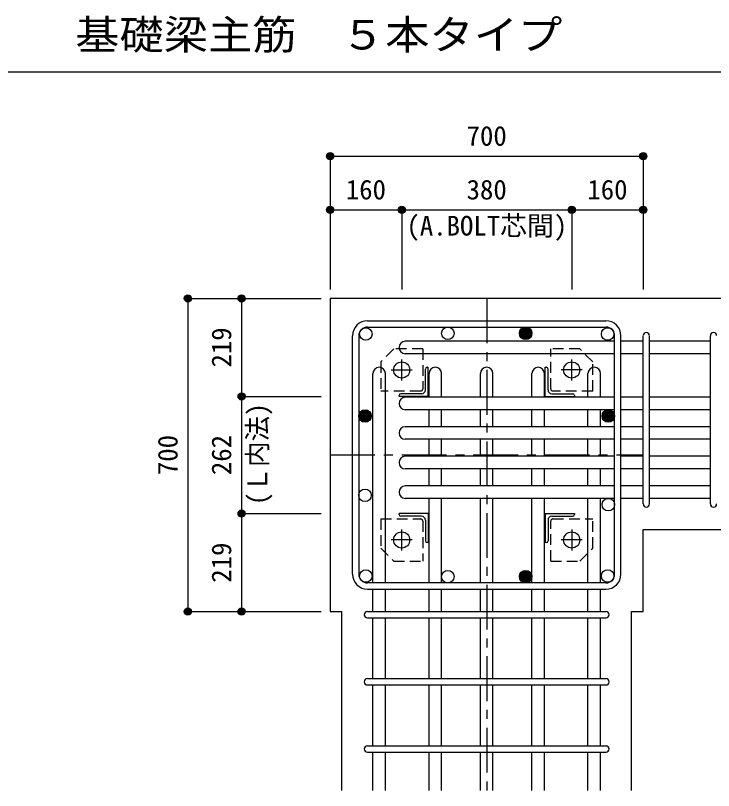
# Model space of a CAD drawing. Units: millimetres at full size, sheet at 1:20. Extents: x -3982 to 3969, y -2797 to 2801.
# Drawn here: x -685 to 875, y -1755 to -22 of the extents above; entities that cross this region are included whole.
import ezdxf
from ezdxf.enums import TextEntityAlignment as Align

# ---------------------------------------------------------------- set-up
doc = ezdxf.new("R2010")
doc.units = ezdxf.units.MM
doc.header["$LTSCALE"] = 20
doc.header["$PDMODE"] = 32
doc.header["$PDSIZE"] = 10
doc.linetypes.add('CHAIN1', pattern=[8, 5, -1, 1, -1])
doc.linetypes.add('DASHED1', pattern=[1.8, 1.2, -0.6])
for name, color, linetype in [('6-1_躯体線', 2, 'Continuous'), ('6-2_A.Bolt_', 4, 'Continuous'), ('6-3_柱型主筋', 4, 'Continuous'), ('6-4_フープ', 7, 'Continuous'), ('6-5_梁主筋', 7, 'Continuous'), ('6-6_S.T.P.', 7, 'Continuous'), ('6-7_文字', 7, 'Continuous'), ('6-9_プレート', 4, 'DASHED1'), ('6-D_寸法', 4, 'Continuous'), ('F-0_枠', 6, 'Continuous')]:
    doc.layers.add(name, color=color, linetype=linetype)
doc.styles.add('ＭＳ ゴシック', font='')
doc.styles.get('ＭＳ ゴシック').set_extended_font_data('MS Gothic')

msp = doc.modelspace()

# ---------------------------------------------------------------- linework, layer by layer
at = {"layer": '6-1_躯体線'}
for p, q in [((18.29, -654.67), (18.29, -1354.67)), ((1118.29, -654.67), (18.29, -654.67)), ((18.29, -1354.67), (44.4, -1354.67)), ((44.4, -1754.67), (44.4, -1354.67))]:
    msp.add_line(p, q, dxfattribs=at)
for points in [[(718.29, -1354.67), (718.29, -1171.17), (1118.29, -1171.17)], [(692.18, -1754.67), (692.18, -1354.67), (718.29, -1354.67)]]:
    msp.add_lwpolyline(points, dxfattribs=at)
at = {"layer": '6-2_A.Bolt_', "linetype": 'CHAIN1'}
for p, q in [((178.29, -837.87), (178.29, -791.37)), ((558.29, -837.87), (558.29, -791.37)), ((154.99, -814.67), (201.49, -814.67)), ((581.59, -814.67), (535.09, -814.67)), ((178.29, -1217.97), (178.29, -1171.47)), ((558.29, -1171.47), (558.29, -1217.97)), ((201.49, -1194.67), (154.99, -1194.67)), ((581.59, -1194.67), (535.09, -1194.67))]:
    msp.add_line(p, q, dxfattribs=at)
at = {"layer": '6-2_A.Bolt_'}
for p, q in [((231.29, -859.17), (231.29, -812.67)), ((235.29, -808.67), (237.29, -808.67)), ((237.29, -873.67), (237.29, -808.67)), ((499.29, -808.67), (501.29, -808.67)), ((499.29, -873.67), (499.29, -808.67)), ((505.29, -859.17), (505.29, -812.67)), ((172.29, -873.67), (172.29, -871.67)), ((237.29, -873.67), (172.29, -873.67)), ((222.79, -867.67), (176.29, -867.67)), ((499.29, -873.67), (564.29, -873.67)), ((513.79, -867.67), (560.29, -867.67)), ((564.29, -871.67), (564.29, -873.67)), ((172.29, -1137.67), (172.29, -1135.67)), ((237.29, -1135.67), (172.29, -1135.67)), ((222.79, -1141.67), (176.29, -1141.67)), ((237.29, -1135.67), (237.29, -1200.67)), ((499.29, -1135.67), (564.29, -1135.67)), ((499.29, -1135.67), (499.29, -1200.67)), ((513.79, -1141.67), (560.29, -1141.67)), ((564.29, -1135.67), (564.29, -1137.67)), ((231.29, -1150.17), (231.29, -1196.67)), ((505.29, -1150.17), (505.29, -1196.67)), ((237.29, -1200.67), (235.29, -1200.67)), ((501.29, -1200.67), (499.29, -1200.67))]:
    msp.add_line(p, q, dxfattribs=at)
at = {"layer": '6-2_A.Bolt_', "color": 3}
for centre in [(178.29, -814.67), (558.29, -814.67), (178.29, -1194.67), (558.29, -1194.67)]:
    msp.add_circle(centre, 18, dxfattribs=at)
at = {"layer": '6-2_A.Bolt_'}
for centre, radius, start, end in [((235.29, -812.67), 4, 90, 180), ((501.29, -812.67), 4, 0, 90), ((222.79, -859.17), 8.5, 270, 0), ((513.79, -859.17), 8.5, 180, 270), ((176.29, -871.67), 4, 90, 180), ((560.29, -871.67), 4, 0, 90), ((176.29, -1137.67), 4, 180, 270), ((222.79, -1150.17), 8.5, 0, 90), ((513.79, -1150.17), 8.5, 90, 180), ((560.29, -1137.67), 4, 270, 0), ((235.29, -1196.67), 4, 180, 270), ((501.29, -1196.67), 4, 270, 0)]:
    msp.add_arc(centre, radius, start, end, dxfattribs=at)
at = {"layer": '6-3_柱型主筋', "color": 3}
for centre in [(97.9, -734.28), (281.29, -732.67), (455.29, -732.67), (638.68, -734.28), (96.29, -917.67), (640.29, -917.67), (96.29, -1094.8), (640.29, -1115.67), (97.9, -1275.06), (281.29, -1276.67), (455.29, -1276.67), (638.68, -1275.06)]:
    msp.add_circle(centre, 14, dxfattribs=at)
at = {"layer": '6-3_柱型主筋'}
for centre, radius in [((455.29, -732.67), 14), ((455.29, -732.67), 12.44), ((455.29, -732.67), 10.89), ((455.29, -732.67), 9.33), ((455.29, -732.67), 7.78), ((455.29, -732.67), 6.22), ((455.29, -732.67), 4.67), ((455.29, -732.67), 3.11), ((455.29, -732.67), 1.56), ((96.29, -917.67), 14), ((96.29, -917.67), 12.44), ((96.29, -917.67), 10.89), ((96.29, -917.67), 9.33), ((96.29, -917.67), 7.78), ((96.29, -917.67), 6.22), ((96.29, -917.67), 4.67), ((96.29, -917.67), 3.11), ((96.29, -917.67), 1.56), ((640.29, -917.67), 14), ((640.29, -917.67), 12.44), ((640.29, -917.67), 10.89), ((640.29, -917.67), 9.33), ((640.29, -917.67), 7.78), ((640.29, -917.67), 6.22), ((640.29, -917.67), 4.67), ((640.29, -917.67), 3.11), ((640.29, -917.67), 1.56), ((455.29, -1276.67), 14), ((455.29, -1276.67), 12.44), ((455.29, -1276.67), 10.89), ((455.29, -1276.67), 9.33), ((455.29, -1276.67), 7.78), ((455.29, -1276.67), 6.22), ((455.29, -1276.67), 4.67), ((455.29, -1276.67), 3.11), ((455.29, -1276.67), 1.56)]:
    msp.add_circle(centre, radius, dxfattribs=at)
at = {"layer": '6-4_フープ'}
for p, q in [((101.79, -704.67), (634.79, -704.67)), ((101.79, -718.67), (634.79, -718.67)), ((68.29, -1271.17), (68.29, -738.17)), ((82.29, -738.17), (82.29, -1271.17)), ((654.29, -1271.17), (654.29, -738.17)), ((668.29, -1271.17), (668.29, -738.17)), ((634.79, -1290.67), (101.79, -1290.67)), ((101.79, -1304.67), (634.79, -1304.67))]:
    msp.add_line(p, q, dxfattribs=at)
for centre, radius, start, end in [((101.79, -738.17), 33.5, 90, 180), ((634.79, -738.17), 33.5, 0, 90), ((101.79, -738.17), 19.5, 90, 180), ((634.79, -738.17), 19.5, 0, 90), ((101.79, -1271.17), 33.5, 180, 270), ((101.79, -1271.17), 19.5, 180, 270), ((634.79, -1271.17), 33.5, 270, 0), ((634.79, -1271.17), 19.5, 270, 0)]:
    msp.add_arc(centre, radius, start, end, dxfattribs=at)
at = {"layer": '6-5_梁主筋'}
for p, q in [((654.29, -750.28), (186.29, -750.28)), ((718.29, -750.28), (668.29, -750.28)), ((868.29, -750.28), (732.29, -750.28)), ((654.29, -778.28), (186.29, -778.28)), ((718.29, -778.28), (668.29, -778.28)), ((868.29, -778.28), (732.29, -778.28)), ((113.9, -1290.67), (113.9, -822.67)), ((141.9, -1290.67), (141.9, -822.67)), ((239.29, -875.67), (239.29, -822.67)), ((267.29, -875.67), (267.29, -822.67)), ((354.29, -875.67), (354.29, -822.67)), ((382.29, -875.67), (382.29, -822.67)), ((469.29, -875.67), (469.29, -822.67)), ((497.29, -875.67), (497.29, -822.67)), ((594.68, -875.67), (594.68, -822.67)), ((622.68, -875.67), (622.68, -822.67)), ((654.29, -875.67), (186.29, -875.67)), ((718.29, -875.67), (668.29, -875.67)), ((868.29, -875.67), (732.29, -875.67)), ((654.29, -903.67), (186.29, -903.67)), ((239.29, -941.67), (239.29, -903.67)), ((267.29, -941.67), (267.29, -903.67)), ((354.29, -941.67), (354.29, -903.67)), ((382.29, -941.67), (382.29, -903.67)), ((469.29, -941.67), (469.29, -903.67)), ((497.29, -941.67), (497.29, -903.67)), ((594.68, -941.67), (594.68, -903.67)), ((622.68, -941.67), (622.68, -903.67)), ((718.29, -903.67), (668.29, -903.67)), ((868.29, -903.67), (732.29, -903.67)), ((654.29, -941.67), (186.29, -941.67)), ((718.29, -941.67), (668.29, -941.67)), ((868.29, -941.67), (732.29, -941.67)), ((654.29, -969.67), (186.29, -969.67)), ((239.29, -1007.67), (239.29, -969.67)), ((267.29, -1004.67), (267.29, -969.67)), ((354.29, -1007.67), (354.29, -969.67)), ((382.29, -1004.67), (382.29, -969.67)), ((469.29, -1007.67), (469.29, -969.67)), ((497.29, -1007.67), (497.29, -969.67)), ((594.68, -1007.67), (594.68, -969.67)), ((622.68, -1007.67), (622.68, -969.67)), ((718.29, -969.67), (668.29, -969.67)), ((868.29, -969.67), (732.29, -969.67)), ((654.29, -1007.67), (186.29, -1007.67)), ((718.29, -1007.67), (668.29, -1007.67)), ((868.29, -1007.67), (732.29, -1007.67)), ((654.29, -1035.67), (186.29, -1035.67)), ((239.29, -1073.67), (239.29, -1035.67)), ((267.29, -1073.67), (267.29, -1035.67)), ((354.29, -1073.67), (354.29, -1035.67)), ((382.29, -1073.67), (382.29, -1035.67)), ((469.29, -1073.67), (469.29, -1035.67)), ((497.29, -1073.67), (497.29, -1035.67)), ((594.68, -1073.67), (594.68, -1035.67)), ((622.68, -1073.67), (622.68, -1035.67)), ((718.29, -1035.67), (668.29, -1035.67)), ((868.29, -1035.67), (732.29, -1035.67)), ((654.29, -1073.67), (186.29, -1073.67)), ((718.29, -1073.67), (668.29, -1073.67)), ((868.29, -1073.67), (732.29, -1073.67)), ((654.29, -1101.67), (186.29, -1101.67)), ((239.29, -1290.67), (239.29, -1101.67)), ((267.29, -1290.67), (267.29, -1101.67)), ((354.29, -1290.67), (354.29, -1101.67)), ((382.29, -1290.67), (382.29, -1101.67)), ((469.29, -1290.67), (469.29, -1101.67)), ((497.29, -1290.67), (497.29, -1101.67)), ((594.68, -1290.67), (594.68, -1101.67)), ((622.68, -1290.67), (622.68, -1101.67)), ((718.29, -1101.67), (668.29, -1101.67)), ((868.29, -1101.67), (732.29, -1101.67)), ((113.9, -1354.67), (113.9, -1304.67)), ((141.9, -1354.67), (141.9, -1304.67)), ((239.29, -1354.67), (239.29, -1304.67)), ((267.29, -1354.67), (267.29, -1304.67)), ((354.29, -1354.67), (354.29, -1304.67)), ((382.29, -1354.67), (382.29, -1304.67)), ((469.29, -1354.67), (469.29, -1304.67)), ((497.29, -1354.67), (497.29, -1304.67)), ((594.68, -1354.67), (594.68, -1304.67)), ((622.68, -1354.67), (622.68, -1304.67)), ((113.9, -1504.67), (113.9, -1368.67)), ((141.9, -1504.67), (141.9, -1368.67)), ((239.29, -1504.67), (239.29, -1368.67)), ((267.29, -1504.67), (267.29, -1368.67)), ((354.29, -1504.67), (354.29, -1368.67)), ((382.29, -1504.67), (382.29, -1368.67)), ((469.29, -1504.67), (469.29, -1368.67)), ((497.29, -1504.67), (497.29, -1368.67)), ((594.68, -1504.67), (594.68, -1368.67)), ((622.68, -1504.67), (622.68, -1368.67)), ((113.9, -1654.67), (113.9, -1518.67)), ((141.9, -1654.67), (141.9, -1518.67)), ((239.29, -1654.67), (239.29, -1518.67)), ((267.29, -1654.67), (267.29, -1518.67)), ((354.29, -1654.67), (354.29, -1518.67)), ((382.29, -1654.67), (382.29, -1518.67)), ((469.29, -1654.67), (469.29, -1518.67)), ((497.29, -1654.67), (497.29, -1518.67)), ((594.68, -1654.67), (594.68, -1518.67)), ((622.68, -1654.67), (622.68, -1518.67)), ((113.9, -1754.67), (113.9, -1668.67)), ((141.9, -1754.67), (141.9, -1668.67)), ((239.29, -1754.67), (239.29, -1668.67)), ((267.29, -1754.67), (267.29, -1668.67)), ((354.29, -1754.67), (354.29, -1668.67)), ((382.29, -1754.67), (382.29, -1668.67)), ((469.29, -1754.67), (469.29, -1668.67)), ((497.29, -1754.67), (497.29, -1668.67)), ((594.68, -1754.67), (594.68, -1668.67)), ((622.68, -1754.67), (622.68, -1668.67))]:
    msp.add_line(p, q, dxfattribs=at)
for centre, start, end in [((186.29, -764.28), 90, 270), ((127.9, -822.67), 0, 180), ((253.29, -822.67), 0, 180), ((368.29, -822.67), 0, 180), ((483.29, -822.67), 0, 180), ((608.68, -822.67), 0, 180), ((186.29, -889.67), 90, 270), ((186.29, -955.67), 90, 270), ((186.29, -1021.67), 90, 270), ((186.29, -1087.67), 90, 270)]:
    msp.add_arc(centre, 14, start, end, dxfattribs=at)
at = {"layer": '6-6_S.T.P.'}
for p, q in [((718.29, -1114.17), (718.29, -738.17)), ((732.29, -1114.17), (732.29, -738.17)), ((868.29, -1114.17), (868.29, -738.17)), ((101.4, -1354.67), (635.18, -1354.67)), ((101.4, -1368.67), (635.18, -1368.67)), ((101.4, -1504.67), (635.18, -1504.67)), ((101.4, -1518.67), (635.18, -1518.67)), ((101.4, -1654.67), (635.18, -1654.67)), ((101.4, -1668.67), (635.18, -1668.67))]:
    msp.add_line(p, q, dxfattribs=at)
for centre, start, end in [((725.29, -737.78), 0, 180), ((725.29, -737.78), 0, 180), ((725.29, -737.78), 0, 180), ((725.29, -737.78), 0, 180), ((875.29, -737.78), 0, 180), ((725.29, -1114.17), 180, 0), ((725.29, -1114.17), 180, 0), ((725.29, -1114.17), 180, 0), ((725.29, -1114.17), 180, 0), ((875.29, -1114.17), 180, 0), ((101.4, -1361.67), 90, 270), ((101.4, -1361.67), 90, 270), ((101.4, -1361.67), 90, 270), ((101.4, -1361.67), 90, 270), ((635.18, -1361.67), 270, 90), ((635.18, -1361.67), 270, 90), ((635.18, -1361.67), 270, 90), ((635.18, -1361.67), 270, 90), ((101.4, -1511.67), 90, 270), ((635.18, -1511.67), 270, 90), ((101.4, -1661.67), 90, 270), ((635.18, -1661.67), 270, 90)]:
    msp.add_arc(centre, 7, start, end, dxfattribs=at)
at = {"layer": '6-9_プレート'}
for p, q in [((160.29, -767.67), (131.29, -796.67)), ((225.29, -767.67), (160.29, -767.67)), ((225.29, -767.67), (225.29, -856.67)), ((576.29, -767.67), (511.29, -767.67)), ((511.29, -856.67), (511.29, -767.67)), ((605.29, -796.67), (576.29, -767.67)), ((131.29, -796.67), (131.29, -861.67)), ((605.29, -861.67), (605.29, -796.67)), ((220.29, -861.67), (131.29, -861.67)), ((605.29, -861.67), (516.29, -861.67)), ((131.29, -1147.67), (131.29, -1212.67)), ((131.29, -1147.67), (220.29, -1147.67)), ((225.29, -1152.67), (225.29, -1241.67)), ((511.29, -1241.67), (511.29, -1152.67)), ((516.29, -1147.67), (605.29, -1147.67)), ((605.29, -1212.67), (605.29, -1147.67)), ((131.29, -1212.67), (160.29, -1241.67)), ((576.29, -1241.67), (605.29, -1212.67)), ((160.29, -1241.67), (225.29, -1241.67)), ((511.29, -1241.67), (576.29, -1241.67))]:
    msp.add_line(p, q, dxfattribs=at)
for centre, start, end in [((220.29, -856.67), 270, 0), ((516.29, -856.67), 180, 270), ((220.29, -1152.67), 0, 90), ((516.29, -1152.67), 90, 180)]:
    msp.add_arc(centre, 5, start, end, dxfattribs=at)
at = {"layer": '6-D_寸法'}
for p, q in [((18.29, -336.65), (18.29, -456.65)), ((18.29, -336.65), (718.29, -336.65)), ((18.29, -456.65), (18.29, -634.67)), ((18.29, -456.65), (18.29, -634.67)), ((18.29, -456.65), (178.29, -456.65)), ((18.29, -456.65), (18.29, -634.67)), ((178.29, -456.65), (178.29, -634.67)), ((178.29, -456.65), (558.29, -456.65)), ((558.29, -456.65), (558.29, -634.67)), ((718.29, -456.65), (718.29, -634.67)), ((-299.74, -654.67), (-299.74, -1354.67)), ((-299.74, -654.67), (-179.74, -654.67)), ((-179.74, -654.67), (-1.71, -654.67)), ((-179.74, -654.67), (-1.71, -654.67)), ((-179.74, -654.67), (-1.71, -654.67)), ((-179.74, -654.67), (-1.71, -654.67)), ((-179.74, -654.67), (-179.74, -873.67)), ((-179.74, -654.67), (-1.71, -654.67)), ((-179.74, -873.67), (-1.71, -873.67)), ((-179.74, -873.67), (-179.74, -1135.67)), ((-179.74, -1135.67), (-1.71, -1135.67)), ((-299.74, -1354.67), (-179.74, -1354.67)), ((-179.74, -1354.67), (-1.71, -1354.67)), ((-179.74, -1354.67), (-1.71, -1354.67)), ((-179.74, -1354.67), (-1.71, -1354.67)), ((-179.74, -1354.67), (-1.71, -1354.67))]:
    msp.add_line(p, q, dxfattribs=at)
at = {"layer": '6-D_寸法', "linetype": 'CHAIN1'}
for p, q in [((368.29, -654.67), (368.29, -1754.67)), ((18.29, -1004.67), (718.29, -1004.67))]:
    msp.add_line(p, q, dxfattribs=at)
at = {"layer": '6-D_寸法'}
for points in [[(18.29, -336.65), (18.29, -456.65), (18.29, -634.67)], [(718.29, -336.65), (718.29, -456.65), (718.29, -634.67)], [(558.29, -456.65), (718.29, -456.65), (718.29, -634.67)], [(-179.74, -1135.67), (-179.74, -1354.67), (-1.71, -1354.67)], [(-299.74, -1354.67), (-179.74, -1354.67), (-1.71, -1354.67)], [(-299.74, -1354.67), (-179.74, -1354.67), (-1.71, -1354.67)]]:
    msp.add_lwpolyline(points, dxfattribs=at)
for centre, radius in [((18.29, -336.65), 8), ((718.29, -336.65), 8), ((18.29, -336.65), 7.2), ((18.29, -336.65), 6.4), ((18.29, -336.65), 5.6), ((18.29, -336.65), 4.8), ((18.29, -336.65), 4), ((18.29, -336.65), 3.2), ((18.29, -336.65), 2.4), ((18.29, -336.65), 1.6), ((18.29, -336.65), 0.8), ((718.29, -336.65), 7.2), ((718.29, -336.65), 6.4), ((718.29, -336.65), 5.6), ((718.29, -336.65), 4.8), ((718.29, -336.65), 4), ((718.29, -336.65), 3.2), ((718.29, -336.65), 2.4), ((718.29, -336.65), 1.6), ((718.29, -336.65), 0.8), ((18.29, -456.65), 8), ((18.29, -456.65), 7.2), ((18.29, -456.65), 6.4), ((178.29, -456.65), 8), ((178.29, -456.65), 7.2), ((178.29, -456.65), 6.4), ((558.29, -456.65), 8), ((558.29, -456.65), 7.2), ((558.29, -456.65), 6.4), ((718.29, -456.65), 8), ((718.29, -456.65), 7.2), ((718.29, -456.65), 6.4), ((18.29, -456.65), 5.6), ((18.29, -456.65), 4.8), ((18.29, -456.65), 4), ((18.29, -456.65), 3.2), ((18.29, -456.65), 2.4), ((18.29, -456.65), 1.6), ((18.29, -456.65), 0.8), ((178.29, -456.65), 5.6), ((178.29, -456.65), 4.8), ((178.29, -456.65), 4), ((178.29, -456.65), 3.2), ((178.29, -456.65), 2.4), ((178.29, -456.65), 1.6), ((178.29, -456.65), 0.8), ((558.29, -456.65), 5.6), ((558.29, -456.65), 4.8), ((558.29, -456.65), 4), ((558.29, -456.65), 3.2), ((558.29, -456.65), 2.4), ((558.29, -456.65), 1.6), ((558.29, -456.65), 0.8), ((718.29, -456.65), 5.6), ((718.29, -456.65), 4.8), ((718.29, -456.65), 4), ((718.29, -456.65), 3.2), ((718.29, -456.65), 2.4), ((718.29, -456.65), 1.6), ((718.29, -456.65), 0.8), ((-299.74, -654.67), 8), ((-299.74, -654.67), 7.2), ((-299.74, -654.67), 6.4), ((-299.74, -654.67), 5.6), ((-299.74, -654.67), 4.8), ((-299.74, -654.67), 4), ((-299.74, -654.67), 3.2), ((-299.74, -654.67), 2.4), ((-299.74, -654.67), 1.6), ((-299.74, -654.67), 0.8), ((-179.74, -654.67), 8), ((-179.74, -654.67), 7.2), ((-179.74, -654.67), 6.4), ((-179.74, -654.67), 5.6), ((-179.74, -654.67), 4.8), ((-179.74, -654.67), 4), ((-179.74, -654.67), 3.2), ((-179.74, -654.67), 2.4), ((-179.74, -654.67), 1.6), ((-179.74, -654.67), 0.8), ((-179.74, -873.67), 8), ((-179.74, -873.67), 7.2), ((-179.74, -873.67), 6.4), ((-179.74, -873.67), 5.6), ((-179.74, -873.67), 4.8), ((-179.74, -873.67), 4), ((-179.74, -873.67), 3.2), ((-179.74, -873.67), 2.4), ((-179.74, -873.67), 1.6), ((-179.74, -873.67), 0.8), ((-179.74, -1135.67), 8), ((-179.74, -1135.67), 7.2), ((-179.74, -1135.67), 6.4), ((-179.74, -1135.67), 5.6), ((-179.74, -1135.67), 4.8), ((-179.74, -1135.67), 4), ((-179.74, -1135.67), 3.2), ((-179.74, -1135.67), 2.4), ((-179.74, -1135.67), 1.6), ((-179.74, -1135.67), 0.8), ((-299.74, -1354.67), 8), ((-299.74, -1354.67), 7.2), ((-299.74, -1354.67), 6.4), ((-299.74, -1354.67), 5.6), ((-299.74, -1354.67), 4.8), ((-299.74, -1354.67), 4), ((-179.74, -1354.67), 8), ((-179.74, -1354.67), 7.2), ((-179.74, -1354.67), 6.4), ((-179.74, -1354.67), 5.6), ((-179.74, -1354.67), 4.8), ((-179.74, -1354.67), 4), ((-299.74, -1354.67), 3.2), ((-299.74, -1354.67), 2.4), ((-299.74, -1354.67), 1.6), ((-299.74, -1354.67), 0.8), ((-179.74, -1354.67), 3.2), ((-179.74, -1354.67), 2.4), ((-179.74, -1354.67), 1.6), ((-179.74, -1354.67), 0.8)]:
    msp.add_circle(centre, radius, dxfattribs=at)
at = {"layer": '6-D_寸法', "color": 7}
for p in [(18.29, -336.65), (718.29, -336.65), (18.29, -456.65), (178.29, -456.65), (558.29, -456.65), (718.29, -456.65), (-299.74, -654.67), (-179.74, -654.67), (-179.74, -873.67), (-179.74, -1135.67), (-299.74, -1354.67), (-179.74, -1354.67)]:
    msp.add_point(p, dxfattribs=at)
at = {"layer": 'F-0_枠', "color": 2}
msp.add_line((-3981.92, -148.03), (2482.4, -148.03), dxfattribs=at)

# ---------------------------------------------------------------- texts
at = {"layer": '6-7_文字', "color": 2, "style": 'ＭＳ ゴシック', "width": 1.1}
msp.add_text('\u3000\u3000基礎梁主筋\u3000５本タイプ', height=65.98, dxfattribs=at).set_placement((-749.76, -118.03), align=Align.BOTTOM_LEFT)
at = {"layer": '6-7_文字', "color": 4, "style": 'ＭＳ ゴシック'}
msp.add_text('(A.BOLT芯間)', height=43.99, dxfattribs=at).set_placement((188.82, -527.42), align=Align.BOTTOM_LEFT)
at = {"layer": '6-D_寸法', "style": 'ＭＳ ゴシック'}
for s, p in [('700', (323.29, -326.65)), ('160', (53.29, -446.65)), ('380', (323.29, -446.65)), ('160', (593.29, -446.65))]:
    msp.add_text(s, height=43.99, dxfattribs=at).set_placement(p, align=Align.BOTTOM_LEFT)
for s, p in [('219', (-189.74, -809.17)), ('700', (-309.74, -1049.67)), ('262', (-189.74, -1049.67)), ('219', (-189.74, -1290.17))]:
    msp.add_text(s, height=43.99, rotation=90, dxfattribs=at).set_placement(p, align=Align.BOTTOM_LEFT)
at = {"layer": '6-D_寸法', "style": 'ＭＳ ゴシック', "width": 0.95}
msp.add_text('(Ｌ内法)', height=43.99, rotation=90, dxfattribs=at).set_placement((-109.25, -1116.77), align=Align.BOTTOM_LEFT)

doc.saveas('drawing.dxf')
